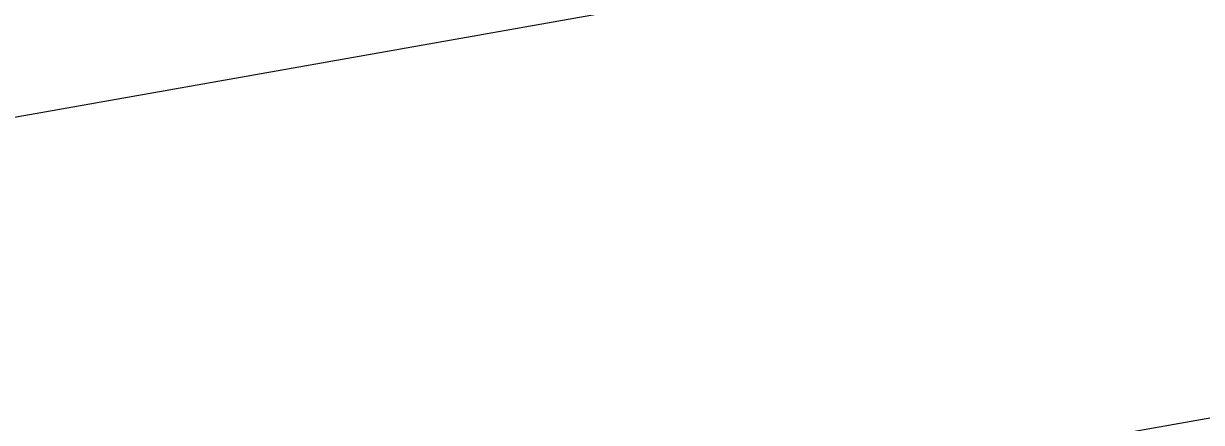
# Model space of a CAD drawing. Header units: millimetres. Extents: x -8428662 to 9409114, y 0 to 249028.
# Drawn here: x -194434.533 to -194430.952, y 106324.142 to 106325.355 of the extents above; entities that cross this region are included whole.
import ezdxf
from ezdxf import colors
from ezdxf.entities.mleader import LeaderData, LeaderLine
from ezdxf.math import Vec2, Vec3

# ---------------------------------------------------------------- set-up
doc = ezdxf.new("R2010")
doc.units = ezdxf.units.MM
doc.header["$MEASUREMENT"] = 0
doc.layers.get('0').update_dxf_attribs({"color": 250, "lineweight": 9})
for name, color, linetype, lineweight in [('_АР ТЕКСТ', 250, 'Continuous', 25), ('АР_Отметки', 250, 'Continuous', 15), ('АР_Размеры', 175, 'Continuous', 9), ('АР_Сущ Несущая стена', 216, 'Continuous', 30)]:
    doc.layers.add(name, color=color, linetype=linetype, lineweight=lineweight)
doc.styles.add('ISOCPEUR', font='isocpeur.ttf', dxfattribs={"width": 0.7})

# ---------------------------------------------------------------- blocks, each defined once
blk = doc.blocks.new('_DotSmall')
at = {"color": 0, "linetype": 'ByBlock', "const_width": 0.5}
blk.add_lwpolyline([(-0.0625, 0, 1), (0.0625, 0, 1)], format="xyb", close=True, dxfattribs=at)

msp = doc.modelspace()

# ---------------------------------------------------------------- linework, layer by layer
at = {"layer": 'АР_Размеры', "color": 5, "lineweight": 0, "ltscale": 100, "transparency": 33554687}
for points in [[(-194429.8038, 106325.9124), (-194436.4066, 106324.7421, -0.414362), (-194436.7599, 106324.9891), (-194437.1642, 106327.2701), (-194436.2037, 106327.4403), (-194436.3101, 106328.0405), (-194436.8754, 106328.4356), (-194476.4976, 106321.4131)], [(-194429.8038, 106325.9124), (-194436.4066, 106324.7421, -0.414362), (-194436.7599, 106324.9891), (-194437.1642, 106327.2701), (-194436.2037, 106327.4403), (-194436.3101, 106328.0405), (-194436.8754, 106328.4356), (-194476.4976, 106321.4131)], [(-194429.8038, 106325.9124), (-194436.4066, 106324.7421, -0.414362), (-194436.7599, 106324.9891), (-194437.1642, 106327.2701), (-194436.2037, 106327.4403), (-194436.3101, 106328.0405), (-194436.8754, 106328.4356), (-194476.4976, 106321.4131)], [(-194429.8038, 106325.9124), (-194436.4066, 106324.7421, -0.414362), (-194436.7599, 106324.9891), (-194437.1642, 106327.2701), (-194436.2037, 106327.4403), (-194436.3101, 106328.0405), (-194436.8754, 106328.4356), (-194476.4976, 106321.4131)], [(-194429.8038, 106325.9124), (-194436.4066, 106324.7421, -0.414362), (-194436.7599, 106324.9891), (-194437.1642, 106327.2701), (-194436.2037, 106327.4403), (-194436.3101, 106328.0405), (-194436.8754, 106328.4356), (-194476.4976, 106321.4131)], [(-194429.8038, 106325.9124), (-194436.4066, 106324.7421, -0.414362), (-194436.7599, 106324.9891), (-194437.1642, 106327.2701), (-194436.2037, 106327.4403), (-194436.3101, 106328.0405), (-194436.8754, 106328.4356), (-194476.4976, 106321.4131)], [(-194429.8038, 106325.9124), (-194436.4066, 106324.7421, -0.414362), (-194436.7599, 106324.9891), (-194437.1642, 106327.2701), (-194436.2037, 106327.4403), (-194436.3101, 106328.0405), (-194436.8754, 106328.4356), (-194476.4976, 106321.4131)], [(-194429.8038, 106325.9124), (-194436.4066, 106324.7421, -0.414362), (-194436.7599, 106324.9891), (-194437.1642, 106327.2701), (-194436.2037, 106327.4403), (-194436.3101, 106328.0405), (-194436.8754, 106328.4356), (-194476.4976, 106321.4131)], [(-194429.8038, 106325.9124), (-194436.4066, 106324.7421, -0.414362), (-194436.7599, 106324.9891), (-194437.1642, 106327.2701), (-194436.2037, 106327.4403), (-194436.3101, 106328.0405), (-194436.8754, 106328.4356), (-194476.4976, 106321.4131)], [(-194429.8038, 106325.9124), (-194436.4066, 106324.7421, -0.414362), (-194436.7599, 106324.9891), (-194437.1642, 106327.2701), (-194436.2037, 106327.4403), (-194436.3101, 106328.0405), (-194436.8754, 106328.4356), (-194476.4976, 106321.4131)], [(-194429.8038, 106325.9124), (-194436.4066, 106324.7421, -0.414362), (-194436.7599, 106324.9891), (-194437.1642, 106327.2701), (-194436.2037, 106327.4403), (-194436.3101, 106328.0405), (-194436.8754, 106328.4356), (-194476.4976, 106321.4131)], [(-194429.8038, 106325.9124), (-194436.4066, 106324.7421, -0.414362), (-194436.7599, 106324.9891), (-194437.1642, 106327.2701), (-194436.2037, 106327.4403), (-194436.3101, 106328.0405), (-194436.8754, 106328.4356), (-194476.4976, 106321.4131)], [(-194429.8038, 106325.9124), (-194436.4066, 106324.7421, -0.414362), (-194436.7599, 106324.9891), (-194437.1642, 106327.2701), (-194436.2037, 106327.4403), (-194436.3101, 106328.0405), (-194436.8754, 106328.4356), (-194476.4976, 106321.4131)], [(-194429.8038, 106325.9124), (-194436.4066, 106324.7421, -0.414362), (-194436.7599, 106324.9891), (-194437.1642, 106327.2701), (-194436.2037, 106327.4403), (-194436.3101, 106328.0405), (-194436.8754, 106328.4356), (-194476.4976, 106321.4131)], [(-194429.8038, 106325.9124), (-194436.4066, 106324.7421, -0.414362), (-194436.7599, 106324.9891), (-194437.1642, 106327.2701), (-194436.2037, 106327.4403), (-194436.3101, 106328.0405), (-194436.8754, 106328.4356), (-194476.4976, 106321.4131)], [(-194429.8038, 106325.9124), (-194436.4066, 106324.7421, -0.414362), (-194436.7599, 106324.9891), (-194437.1642, 106327.2701), (-194436.2037, 106327.4403), (-194436.3101, 106328.0405), (-194436.8754, 106328.4356), (-194476.4976, 106321.4131)], [(-194429.8038, 106325.9124), (-194436.4066, 106324.7421, -0.414362), (-194436.7599, 106324.9891), (-194437.1642, 106327.2701), (-194436.2037, 106327.4403), (-194436.3101, 106328.0405), (-194436.8754, 106328.4356), (-194476.4976, 106321.4131)], [(-194429.8038, 106325.9124), (-194436.4066, 106324.7421, -0.414362), (-194436.7599, 106324.9891), (-194437.1642, 106327.2701), (-194436.2037, 106327.4403), (-194436.3101, 106328.0405), (-194436.8754, 106328.4356), (-194476.4976, 106321.4131)], [(-194429.8038, 106325.9124), (-194436.4066, 106324.7421, -0.414362), (-194436.7599, 106324.9891), (-194437.1642, 106327.2701), (-194436.2037, 106327.4403), (-194436.3101, 106328.0405), (-194436.8754, 106328.4356), (-194476.4976, 106321.4131)], [(-194429.8038, 106325.9124), (-194436.4066, 106324.7421, -0.414362), (-194436.7599, 106324.9891), (-194437.1642, 106327.2701), (-194436.2037, 106327.4403), (-194436.3101, 106328.0405), (-194436.8754, 106328.4356), (-194476.4976, 106321.4131)], [(-194429.8038, 106325.9124), (-194436.4066, 106324.7421, -0.414362), (-194436.7599, 106324.9891), (-194437.1642, 106327.2701), (-194436.2037, 106327.4403), (-194436.3101, 106328.0405), (-194436.8754, 106328.4356), (-194476.4976, 106321.4131)], [(-194429.8038, 106325.9124), (-194436.4066, 106324.7421, -0.414362), (-194436.7599, 106324.9891), (-194437.1642, 106327.2701), (-194436.2037, 106327.4403), (-194436.3101, 106328.0405), (-194436.8754, 106328.4356), (-194476.4976, 106321.4131)], [(-194429.8038, 106325.9124), (-194436.4066, 106324.7421, -0.414362), (-194436.7599, 106324.9891), (-194437.1642, 106327.2701), (-194436.2037, 106327.4403), (-194436.3101, 106328.0405), (-194436.8754, 106328.4356), (-194476.4976, 106321.4131)], [(-194429.8038, 106325.9124), (-194436.4066, 106324.7421, -0.414362), (-194436.7599, 106324.9891), (-194437.1642, 106327.2701), (-194436.2037, 106327.4403), (-194436.3101, 106328.0405), (-194436.8754, 106328.4356), (-194476.4976, 106321.4131)], [(-194429.8038, 106325.9124), (-194436.4066, 106324.7421, -0.414362), (-194436.7599, 106324.9891), (-194437.1642, 106327.2701), (-194436.2037, 106327.4403), (-194436.3101, 106328.0405), (-194436.8754, 106328.4356), (-194476.4976, 106321.4131)], [(-194429.8038, 106325.9124), (-194436.4066, 106324.7421, -0.414362), (-194436.7599, 106324.9891), (-194437.1642, 106327.2701), (-194436.2037, 106327.4403), (-194436.3101, 106328.0405), (-194436.8754, 106328.4356), (-194476.4976, 106321.4131)], [(-194429.8038, 106325.9124), (-194436.4066, 106324.7421, -0.414362), (-194436.7599, 106324.9891), (-194437.1642, 106327.2701), (-194436.2037, 106327.4403), (-194436.3101, 106328.0405), (-194436.8754, 106328.4356), (-194476.4976, 106321.4131)], [(-194429.8038, 106325.9124), (-194436.4066, 106324.7421, -0.414362), (-194436.7599, 106324.9891), (-194437.1642, 106327.2701), (-194436.2037, 106327.4403), (-194436.3101, 106328.0405), (-194436.8754, 106328.4356), (-194476.4976, 106321.4131)], [(-194429.8038, 106325.9124), (-194436.4066, 106324.7421, -0.414362), (-194436.7599, 106324.9891), (-194437.1642, 106327.2701), (-194436.2037, 106327.4403), (-194436.3101, 106328.0405), (-194436.8754, 106328.4356), (-194476.4976, 106321.4131)], [(-194429.8038, 106325.9124), (-194436.4066, 106324.7421, -0.414362), (-194436.7599, 106324.9891), (-194437.1642, 106327.2701), (-194436.2037, 106327.4403), (-194436.3101, 106328.0405), (-194436.8754, 106328.4356), (-194476.4976, 106321.4131)], [(-194429.8038, 106325.9124), (-194436.4066, 106324.7421, -0.414362), (-194436.7599, 106324.9891), (-194437.1642, 106327.2701), (-194436.2037, 106327.4403), (-194436.3101, 106328.0405), (-194436.8754, 106328.4356), (-194476.4976, 106321.4131)], [(-194429.8038, 106325.9124), (-194436.4066, 106324.7421, -0.414362), (-194436.7599, 106324.9891), (-194437.1642, 106327.2701), (-194436.2037, 106327.4403), (-194436.3101, 106328.0405), (-194436.8754, 106328.4356), (-194476.4976, 106321.4131)], [(-194429.8038, 106325.9124), (-194436.4066, 106324.7421, -0.414362), (-194436.7599, 106324.9891), (-194437.1642, 106327.2701), (-194436.2037, 106327.4403), (-194436.3101, 106328.0405), (-194436.8754, 106328.4356), (-194476.4976, 106321.4131)], [(-194429.8038, 106325.9124), (-194436.4066, 106324.7421, -0.414362), (-194436.7599, 106324.9891), (-194437.1642, 106327.2701), (-194436.2037, 106327.4403), (-194436.3101, 106328.0405), (-194436.8754, 106328.4356), (-194476.4976, 106321.4131)], [(-194429.8038, 106325.9124), (-194436.4066, 106324.7421, -0.414362), (-194436.7599, 106324.9891), (-194437.1642, 106327.2701), (-194436.2037, 106327.4403), (-194436.3101, 106328.0405), (-194436.8754, 106328.4356), (-194476.4976, 106321.4131)], [(-194429.8038, 106325.9124), (-194436.4066, 106324.7421, -0.414362), (-194436.7599, 106324.9891), (-194437.1642, 106327.2701), (-194436.2037, 106327.4403), (-194436.3101, 106328.0405), (-194436.8754, 106328.4356), (-194476.4976, 106321.4131)], [(-194429.8038, 106325.9124), (-194436.4066, 106324.7421, -0.414362), (-194436.7599, 106324.9891), (-194437.1642, 106327.2701), (-194436.2037, 106327.4403), (-194436.3101, 106328.0405), (-194436.8754, 106328.4356), (-194476.4976, 106321.4131)], [(-194429.8038, 106325.9124), (-194436.4066, 106324.7421, -0.414362), (-194436.7599, 106324.9891), (-194437.1642, 106327.2701), (-194436.2037, 106327.4403), (-194436.3101, 106328.0405), (-194436.8754, 106328.4356), (-194476.4976, 106321.4131)], [(-194429.8038, 106325.9124), (-194436.4066, 106324.7421, -0.414362), (-194436.7599, 106324.9891), (-194437.1642, 106327.2701), (-194436.2037, 106327.4403), (-194436.3101, 106328.0405), (-194436.8754, 106328.4356), (-194476.4976, 106321.4131)], [(-194429.8038, 106325.9124), (-194436.4066, 106324.7421, -0.414362), (-194436.7599, 106324.9891), (-194437.1642, 106327.2701), (-194436.2037, 106327.4403), (-194436.3101, 106328.0405), (-194436.8754, 106328.4356), (-194476.4976, 106321.4131)], [(-194429.8038, 106325.9124), (-194436.4066, 106324.7421, -0.414362), (-194436.7599, 106324.9891), (-194437.1642, 106327.2701), (-194436.2037, 106327.4403), (-194436.3101, 106328.0405), (-194436.8754, 106328.4356), (-194476.4976, 106321.4131)], [(-194429.8038, 106325.9124), (-194436.4066, 106324.7421, -0.414362), (-194436.7599, 106324.9891), (-194437.1642, 106327.2701), (-194436.2037, 106327.4403), (-194436.3101, 106328.0405), (-194436.8754, 106328.4356), (-194476.4976, 106321.4131)], [(-194429.8038, 106325.9124), (-194436.4066, 106324.7421, -0.414362), (-194436.7599, 106324.9891), (-194437.1642, 106327.2701), (-194436.2037, 106327.4403), (-194436.3101, 106328.0405), (-194436.8754, 106328.4356), (-194476.4976, 106321.4131)], [(-194429.8038, 106325.9124), (-194436.4066, 106324.7421, -0.414362), (-194436.7599, 106324.9891), (-194437.1642, 106327.2701), (-194436.2037, 106327.4403), (-194436.3101, 106328.0405), (-194436.8754, 106328.4356), (-194476.4976, 106321.4131)], [(-194429.8038, 106325.9124), (-194436.4066, 106324.7421, -0.414362), (-194436.7599, 106324.9891), (-194437.1642, 106327.2701), (-194436.2037, 106327.4403), (-194436.3101, 106328.0405), (-194436.8754, 106328.4356), (-194476.4976, 106321.4131)], [(-194429.8038, 106325.9124), (-194436.4066, 106324.7421, -0.414362), (-194436.7599, 106324.9891), (-194437.1642, 106327.2701), (-194436.2037, 106327.4403), (-194436.3101, 106328.0405), (-194436.8754, 106328.4356), (-194476.4976, 106321.4131)], [(-194429.8038, 106325.9124), (-194436.4066, 106324.7421, -0.414362), (-194436.7599, 106324.9891), (-194437.1642, 106327.2701), (-194436.2037, 106327.4403), (-194436.3101, 106328.0405), (-194436.8754, 106328.4356), (-194476.4976, 106321.4131)], [(-194429.8038, 106325.9124), (-194436.4066, 106324.7421, -0.414362), (-194436.7599, 106324.9891), (-194437.1642, 106327.2701), (-194436.2037, 106327.4403), (-194436.3101, 106328.0405), (-194436.8754, 106328.4356), (-194476.4976, 106321.4131)], [(-194429.8038, 106325.9124), (-194436.4066, 106324.7421, -0.414362), (-194436.7599, 106324.9891), (-194437.1642, 106327.2701), (-194436.2037, 106327.4403), (-194436.3101, 106328.0405), (-194436.8754, 106328.4356), (-194476.4976, 106321.4131)], [(-194429.8038, 106325.9124), (-194436.4066, 106324.7421, -0.414362), (-194436.7599, 106324.9891), (-194437.1642, 106327.2701), (-194436.2037, 106327.4403), (-194436.3101, 106328.0405), (-194436.8754, 106328.4356), (-194476.4976, 106321.4131)], [(-194429.8038, 106325.9124), (-194436.4066, 106324.7421, -0.414362), (-194436.7599, 106324.9891), (-194437.1642, 106327.2701), (-194436.2037, 106327.4403), (-194436.3101, 106328.0405), (-194436.8754, 106328.4356), (-194476.4976, 106321.4131)], [(-194429.8038, 106325.9124), (-194436.4066, 106324.7421, -0.414362), (-194436.7599, 106324.9891), (-194437.1642, 106327.2701), (-194436.2037, 106327.4403), (-194436.3101, 106328.0405), (-194436.8754, 106328.4356), (-194476.4976, 106321.4131)], [(-194429.8038, 106325.9124), (-194436.4066, 106324.7421, -0.414362), (-194436.7599, 106324.9891), (-194437.1642, 106327.2701), (-194436.2037, 106327.4403), (-194436.3101, 106328.0405), (-194436.8754, 106328.4356), (-194476.4976, 106321.4131)], [(-194429.8038, 106325.9124), (-194436.4066, 106324.7421, -0.414362), (-194436.7599, 106324.9891), (-194437.1642, 106327.2701), (-194436.2037, 106327.4403), (-194436.3101, 106328.0405), (-194436.8754, 106328.4356), (-194476.4976, 106321.4131)], [(-194429.8038, 106325.9124), (-194436.4066, 106324.7421, -0.414362), (-194436.7599, 106324.9891), (-194437.1642, 106327.2701), (-194436.2037, 106327.4403), (-194436.3101, 106328.0405), (-194436.8754, 106328.4356), (-194476.4976, 106321.4131)], [(-194429.8038, 106325.9124), (-194436.4066, 106324.7421, -0.414362), (-194436.7599, 106324.9891), (-194437.1642, 106327.2701), (-194436.2037, 106327.4403), (-194436.3101, 106328.0405), (-194436.8754, 106328.4356), (-194476.4976, 106321.4131)], [(-194429.8038, 106325.9124), (-194436.4066, 106324.7421, -0.414362), (-194436.7599, 106324.9891), (-194437.1642, 106327.2701), (-194436.2037, 106327.4403), (-194436.3101, 106328.0405), (-194436.8754, 106328.4356), (-194476.4976, 106321.4131)], [(-194429.8038, 106325.9124), (-194436.4066, 106324.7421, -0.414362), (-194436.7599, 106324.9891), (-194437.1642, 106327.2701), (-194436.2037, 106327.4403), (-194436.3101, 106328.0405), (-194436.8754, 106328.4356), (-194476.4976, 106321.4131)], [(-194429.8038, 106325.9124), (-194436.4066, 106324.7421, -0.414362), (-194436.7599, 106324.9891), (-194437.1642, 106327.2701), (-194436.2037, 106327.4403), (-194436.3101, 106328.0405), (-194436.8754, 106328.4356), (-194476.4976, 106321.4131)], [(-194429.8038, 106325.9124), (-194436.4066, 106324.7421, -0.414362), (-194436.7599, 106324.9891), (-194437.1642, 106327.2701), (-194436.2037, 106327.4403), (-194436.3101, 106328.0405), (-194436.8754, 106328.4356), (-194476.4976, 106321.4131)], [(-194429.8038, 106325.9124), (-194436.4066, 106324.7421, -0.414362), (-194436.7599, 106324.9891), (-194437.1642, 106327.2701), (-194436.2037, 106327.4403), (-194436.3101, 106328.0405), (-194436.8754, 106328.4356), (-194476.4976, 106321.4131)], [(-194429.8038, 106325.9124), (-194436.4066, 106324.7421, -0.414362), (-194436.7599, 106324.9891), (-194437.1642, 106327.2701), (-194436.2037, 106327.4403), (-194436.3101, 106328.0405), (-194436.8754, 106328.4356), (-194476.4976, 106321.4131)], [(-194429.8038, 106325.9124), (-194436.4066, 106324.7421, -0.414362), (-194436.7599, 106324.9891), (-194437.1642, 106327.2701), (-194436.2037, 106327.4403), (-194436.3101, 106328.0405), (-194436.8754, 106328.4356), (-194476.4976, 106321.4131)], [(-194429.8038, 106325.9124), (-194436.4066, 106324.7421, -0.414362), (-194436.7599, 106324.9891), (-194437.1642, 106327.2701), (-194436.2037, 106327.4403), (-194436.3101, 106328.0405), (-194436.8754, 106328.4356), (-194476.4976, 106321.4131)], [(-194429.8038, 106325.9124), (-194436.4066, 106324.7421, -0.414362), (-194436.7599, 106324.9891), (-194437.1642, 106327.2701), (-194436.2037, 106327.4403), (-194436.3101, 106328.0405), (-194436.8754, 106328.4356), (-194476.4976, 106321.4131)], [(-194429.8038, 106325.9124), (-194436.4066, 106324.7421, -0.414362), (-194436.7599, 106324.9891), (-194437.1642, 106327.2701), (-194436.2037, 106327.4403), (-194436.3101, 106328.0405), (-194436.8754, 106328.4356), (-194476.4976, 106321.4131)], [(-194429.8038, 106325.9124), (-194436.4066, 106324.7421, -0.414362), (-194436.7599, 106324.9891), (-194437.1642, 106327.2701), (-194436.2037, 106327.4403), (-194436.3101, 106328.0405), (-194436.8754, 106328.4356), (-194476.4976, 106321.4131)], [(-194429.8038, 106325.9124), (-194436.4066, 106324.7421, -0.414362), (-194436.7599, 106324.9891), (-194437.1642, 106327.2701), (-194436.2037, 106327.4403), (-194436.3101, 106328.0405), (-194436.8754, 106328.4356), (-194476.4976, 106321.4131)], [(-194429.8038, 106325.9124), (-194436.4066, 106324.7421, -0.414362), (-194436.7599, 106324.9891), (-194437.1642, 106327.2701), (-194436.2037, 106327.4403), (-194436.3101, 106328.0405), (-194436.8754, 106328.4356), (-194476.4976, 106321.4131)], [(-194429.8038, 106325.9124), (-194436.4066, 106324.7421, -0.414362), (-194436.7599, 106324.9891), (-194437.1642, 106327.2701), (-194436.2037, 106327.4403), (-194436.3101, 106328.0405), (-194436.8754, 106328.4356), (-194476.4976, 106321.4131)], [(-194429.8038, 106325.9124), (-194436.4066, 106324.7421, -0.414362), (-194436.7599, 106324.9891), (-194437.1642, 106327.2701), (-194436.2037, 106327.4403), (-194436.3101, 106328.0405), (-194436.8754, 106328.4356), (-194476.4976, 106321.4131)], [(-194429.8038, 106325.9124), (-194436.4066, 106324.7421, -0.414362), (-194436.7599, 106324.9891), (-194437.1642, 106327.2701), (-194436.2037, 106327.4403), (-194436.3101, 106328.0405), (-194436.8754, 106328.4356), (-194476.4976, 106321.4131)], [(-194429.8038, 106325.9124), (-194436.4066, 106324.7421, -0.414362), (-194436.7599, 106324.9891), (-194437.1642, 106327.2701), (-194436.2037, 106327.4403), (-194436.3101, 106328.0405), (-194436.8754, 106328.4356), (-194476.4976, 106321.4131)], [(-194429.8038, 106325.9124), (-194436.4066, 106324.7421, -0.414362), (-194436.7599, 106324.9891), (-194437.1642, 106327.2701), (-194436.2037, 106327.4403), (-194436.3101, 106328.0405), (-194436.8754, 106328.4356), (-194476.4976, 106321.4131)], [(-194429.8038, 106325.9124), (-194436.4066, 106324.7421, -0.414362), (-194436.7599, 106324.9891), (-194437.1642, 106327.2701), (-194436.2037, 106327.4403), (-194436.3101, 106328.0405), (-194436.8754, 106328.4356), (-194476.4976, 106321.4131)], [(-194429.8038, 106325.9124), (-194436.4066, 106324.7421, -0.414362), (-194436.7599, 106324.9891), (-194437.1642, 106327.2701), (-194436.2037, 106327.4403), (-194436.3101, 106328.0405), (-194436.8754, 106328.4356), (-194476.4976, 106321.4131)], [(-194429.8038, 106325.9124), (-194436.4066, 106324.7421, -0.414362), (-194436.7599, 106324.9891), (-194437.1642, 106327.2701), (-194436.2037, 106327.4403), (-194436.3101, 106328.0405), (-194436.8754, 106328.4356), (-194476.4976, 106321.4131)], [(-194429.8038, 106325.9124), (-194436.4066, 106324.7421, -0.414362), (-194436.7599, 106324.9891), (-194437.1642, 106327.2701), (-194436.2037, 106327.4403), (-194436.3101, 106328.0405), (-194436.8754, 106328.4356), (-194476.4976, 106321.4131)], [(-194429.8038, 106325.9124), (-194436.4066, 106324.7421, -0.414362), (-194436.7599, 106324.9891), (-194437.1642, 106327.2701), (-194436.2037, 106327.4403), (-194436.3101, 106328.0405), (-194436.8754, 106328.4356), (-194476.4976, 106321.4131)], [(-194429.8038, 106325.9124), (-194436.4066, 106324.7421, -0.414362), (-194436.7599, 106324.9891), (-194437.1642, 106327.2701), (-194436.2037, 106327.4403), (-194436.3101, 106328.0405), (-194436.8754, 106328.4356), (-194476.4976, 106321.4131)], [(-194429.8038, 106325.9124), (-194436.4066, 106324.7421, -0.414362), (-194436.7599, 106324.9891), (-194437.1642, 106327.2701), (-194436.2037, 106327.4403), (-194436.3101, 106328.0405), (-194436.8754, 106328.4356), (-194476.4976, 106321.4131)], [(-194429.8038, 106325.9124), (-194436.4066, 106324.7421, -0.414362), (-194436.7599, 106324.9891), (-194437.1642, 106327.2701), (-194436.2037, 106327.4403), (-194436.3101, 106328.0405), (-194436.8754, 106328.4356), (-194476.4976, 106321.4131)], [(-194429.8038, 106325.9124), (-194436.4066, 106324.7421, -0.414362), (-194436.7599, 106324.9891), (-194437.1642, 106327.2701), (-194436.2037, 106327.4403), (-194436.3101, 106328.0405), (-194436.8754, 106328.4356), (-194476.4976, 106321.4131)], [(-194429.8038, 106325.9124), (-194436.4066, 106324.7421, -0.414362), (-194436.7599, 106324.9891), (-194437.1642, 106327.2701), (-194436.2037, 106327.4403), (-194436.3101, 106328.0405), (-194436.8754, 106328.4356), (-194476.4976, 106321.4131)], [(-194429.8038, 106325.9124), (-194436.4066, 106324.7421, -0.414362), (-194436.7599, 106324.9891), (-194437.1642, 106327.2701), (-194436.2037, 106327.4403), (-194436.3101, 106328.0405), (-194436.8754, 106328.4356), (-194476.4976, 106321.4131)], [(-194429.8038, 106325.9124), (-194436.4066, 106324.7421, -0.414362), (-194436.7599, 106324.9891), (-194437.1642, 106327.2701), (-194436.2037, 106327.4403), (-194436.3101, 106328.0405), (-194436.8754, 106328.4356), (-194476.4976, 106321.4131)], [(-194429.8038, 106325.9124), (-194436.4066, 106324.7421, -0.414362), (-194436.7599, 106324.9891), (-194437.1642, 106327.2701), (-194436.2037, 106327.4403), (-194436.3101, 106328.0405), (-194436.8754, 106328.4356), (-194476.4976, 106321.4131)], [(-194429.8038, 106325.9124), (-194436.4066, 106324.7421, -0.414362), (-194436.7599, 106324.9891), (-194437.1642, 106327.2701), (-194436.2037, 106327.4403), (-194436.3101, 106328.0405), (-194436.8754, 106328.4356), (-194476.4976, 106321.4131)], [(-194429.8038, 106325.9124), (-194436.4066, 106324.7421, -0.414362), (-194436.7599, 106324.9891), (-194437.1642, 106327.2701), (-194436.2037, 106327.4403), (-194436.3101, 106328.0405), (-194436.8754, 106328.4356), (-194476.4976, 106321.4131)], [(-194429.8038, 106325.9124), (-194436.4066, 106324.7421, -0.414362), (-194436.7599, 106324.9891), (-194437.1642, 106327.2701), (-194436.2037, 106327.4403), (-194436.3101, 106328.0405), (-194436.8754, 106328.4356), (-194476.4976, 106321.4131)], [(-194429.8038, 106325.9124), (-194436.4066, 106324.7421, -0.414362), (-194436.7599, 106324.9891), (-194437.1642, 106327.2701), (-194436.2037, 106327.4403), (-194436.3101, 106328.0405), (-194436.8754, 106328.4356), (-194476.4976, 106321.4131)], [(-194429.8038, 106325.9124), (-194436.4066, 106324.7421, -0.414362), (-194436.7599, 106324.9891), (-194437.1642, 106327.2701), (-194436.2037, 106327.4403), (-194436.3101, 106328.0405), (-194436.8754, 106328.4356), (-194476.4976, 106321.4131)], [(-194429.8038, 106325.9124), (-194436.4066, 106324.7421, -0.414362), (-194436.7599, 106324.9891), (-194437.1642, 106327.2701), (-194436.2037, 106327.4403), (-194436.3101, 106328.0405), (-194436.8754, 106328.4356), (-194476.4976, 106321.4131)], [(-194429.8038, 106325.9124), (-194436.4066, 106324.7421, -0.414362), (-194436.7599, 106324.9891), (-194437.1642, 106327.2701), (-194436.2037, 106327.4403), (-194436.3101, 106328.0405), (-194436.8754, 106328.4356), (-194476.4976, 106321.4131)], [(-194429.8038, 106325.9124), (-194436.4066, 106324.7421, -0.414362), (-194436.7599, 106324.9891), (-194437.1642, 106327.2701), (-194436.2037, 106327.4403), (-194436.3101, 106328.0405), (-194436.8754, 106328.4356), (-194476.4976, 106321.4131)], [(-194429.8038, 106325.9124), (-194436.4066, 106324.7421, -0.414362), (-194436.7599, 106324.9891), (-194437.1642, 106327.2701), (-194436.2037, 106327.4403), (-194436.3101, 106328.0405), (-194436.8754, 106328.4356), (-194476.4976, 106321.4131)], [(-194429.8038, 106325.9124), (-194436.4066, 106324.7421, -0.414362), (-194436.7599, 106324.9891), (-194437.1642, 106327.2701), (-194436.2037, 106327.4403), (-194436.3101, 106328.0405), (-194436.8754, 106328.4356), (-194476.4976, 106321.4131)], [(-194429.8038, 106325.9124), (-194436.4066, 106324.7421, -0.414362), (-194436.7599, 106324.9891), (-194437.1642, 106327.2701), (-194436.2037, 106327.4403), (-194436.3101, 106328.0405), (-194436.8754, 106328.4356), (-194476.4976, 106321.4131)], [(-194429.8038, 106325.9124), (-194436.4066, 106324.7421, -0.414362), (-194436.7599, 106324.9891), (-194437.1642, 106327.2701), (-194436.2037, 106327.4403), (-194436.3101, 106328.0405), (-194436.8754, 106328.4356), (-194476.4976, 106321.4131)], [(-194429.8038, 106325.9124), (-194436.4066, 106324.7421, -0.414362), (-194436.7599, 106324.9891), (-194437.1642, 106327.2701), (-194436.2037, 106327.4403), (-194436.3101, 106328.0405), (-194436.8754, 106328.4356), (-194476.4976, 106321.4131)], [(-194429.8038, 106325.9124), (-194436.4066, 106324.7421, -0.414362), (-194436.7599, 106324.9891), (-194437.1642, 106327.2701), (-194436.2037, 106327.4403), (-194436.3101, 106328.0405), (-194436.8754, 106328.4356), (-194476.4976, 106321.4131)], [(-194429.8038, 106325.9124), (-194436.4066, 106324.7421, -0.414362), (-194436.7599, 106324.9891), (-194437.1642, 106327.2701), (-194436.2037, 106327.4403), (-194436.3101, 106328.0405), (-194436.8754, 106328.4356), (-194476.4976, 106321.4131)], [(-194429.8038, 106325.9124), (-194436.4066, 106324.7421, -0.414362), (-194436.7599, 106324.9891), (-194437.1642, 106327.2701), (-194436.2037, 106327.4403), (-194436.3101, 106328.0405), (-194436.8754, 106328.4356), (-194476.4976, 106321.4131)], [(-194429.8038, 106325.9124), (-194436.4066, 106324.7421, -0.414362), (-194436.7599, 106324.9891), (-194437.1642, 106327.2701), (-194436.2037, 106327.4403), (-194436.3101, 106328.0405), (-194436.8754, 106328.4356), (-194476.4976, 106321.4131)], [(-194429.8038, 106325.9124), (-194436.4066, 106324.7421, -0.414362), (-194436.7599, 106324.9891), (-194437.1642, 106327.2701), (-194436.2037, 106327.4403), (-194436.3101, 106328.0405), (-194436.8754, 106328.4356), (-194476.4976, 106321.4131)], [(-194429.8038, 106325.9124), (-194436.4066, 106324.7421, -0.414362), (-194436.7599, 106324.9891), (-194437.1642, 106327.2701), (-194436.2037, 106327.4403), (-194436.3101, 106328.0405), (-194436.8754, 106328.4356), (-194476.4976, 106321.4131)], [(-194429.8038, 106325.9124), (-194436.4066, 106324.7421, -0.414362), (-194436.7599, 106324.9891), (-194437.1642, 106327.2701), (-194436.2037, 106327.4403), (-194436.3101, 106328.0405), (-194436.8754, 106328.4356), (-194476.4976, 106321.4131)], [(-194429.8038, 106325.9124), (-194436.4066, 106324.7421, -0.414362), (-194436.7599, 106324.9891), (-194437.1642, 106327.2701), (-194436.2037, 106327.4403), (-194436.3101, 106328.0405), (-194436.8754, 106328.4356), (-194476.4976, 106321.4131)], [(-194429.8038, 106325.9124), (-194436.4066, 106324.7421, -0.414362), (-194436.7599, 106324.9891), (-194437.1642, 106327.2701), (-194436.2037, 106327.4403), (-194436.3101, 106328.0405), (-194436.8754, 106328.4356), (-194476.4976, 106321.4131)], [(-194429.8038, 106325.9124), (-194436.4066, 106324.7421, -0.414362), (-194436.7599, 106324.9891), (-194437.1642, 106327.2701), (-194436.2037, 106327.4403), (-194436.3101, 106328.0405), (-194436.8754, 106328.4356), (-194476.4976, 106321.4131)], [(-194429.8038, 106325.9124), (-194436.4066, 106324.7421, -0.414362), (-194436.7599, 106324.9891), (-194437.1642, 106327.2701), (-194436.2037, 106327.4403), (-194436.3101, 106328.0405), (-194436.8754, 106328.4356), (-194476.4976, 106321.4131)], [(-194429.8038, 106325.9124), (-194436.4066, 106324.7421, -0.414362), (-194436.7599, 106324.9891), (-194437.1642, 106327.2701), (-194436.2037, 106327.4403), (-194436.3101, 106328.0405), (-194436.8754, 106328.4356), (-194476.4976, 106321.4131)], [(-194429.8038, 106325.9124), (-194436.4066, 106324.7421, -0.414362), (-194436.7599, 106324.9891), (-194437.1642, 106327.2701), (-194436.2037, 106327.4403), (-194436.3101, 106328.0405), (-194436.8754, 106328.4356), (-194476.4976, 106321.4131)], [(-194455.9948, 106323.1177), (-194446.3907, 106324.8199, -0.082799), (-194438.3086, 106325.139), (-194438.0958, 106323.9384, 0.414326), (-194436.8944, 106323.0988), (-194429.5712, 106324.3967, -0.414326)], [(-194455.9948, 106323.1177), (-194446.3907, 106324.8199, -0.082799), (-194438.3086, 106325.139), (-194438.0958, 106323.9384, 0.414326), (-194436.8944, 106323.0988), (-194429.5712, 106324.3967, -0.414326)], [(-194455.9948, 106323.1177), (-194446.3907, 106324.8199, -0.082799), (-194438.3086, 106325.139), (-194438.0958, 106323.9384, 0.414326), (-194436.8944, 106323.0988), (-194429.5712, 106324.3967, -0.414326)], [(-194455.9948, 106323.1177), (-194446.3907, 106324.8199, -0.082799), (-194438.3086, 106325.139), (-194438.0958, 106323.9384, 0.414326), (-194436.8944, 106323.0988), (-194429.5712, 106324.3967, -0.414326)], [(-194455.9948, 106323.1177), (-194446.3907, 106324.8199, -0.082799), (-194438.3086, 106325.139), (-194438.0958, 106323.9384, 0.414326), (-194436.8944, 106323.0988), (-194429.5712, 106324.3967, -0.414326)], [(-194455.9948, 106323.1177), (-194446.3907, 106324.8199, -0.082799), (-194438.3086, 106325.139), (-194438.0958, 106323.9384, 0.414326), (-194436.8944, 106323.0988), (-194429.5712, 106324.3967, -0.414326)], [(-194455.9948, 106323.1177), (-194446.3907, 106324.8199, -0.082799), (-194438.3086, 106325.139), (-194438.0958, 106323.9384, 0.414326), (-194436.8944, 106323.0988), (-194429.5712, 106324.3967, -0.414326)], [(-194455.9948, 106323.1177), (-194446.3907, 106324.8199, -0.082799), (-194438.3086, 106325.139), (-194438.0958, 106323.9384, 0.414326), (-194436.8944, 106323.0988), (-194429.5712, 106324.3967, -0.414326)], [(-194455.9948, 106323.1177), (-194446.3907, 106324.8199, -0.082799), (-194438.3086, 106325.139), (-194438.0958, 106323.9384, 0.414326), (-194436.8944, 106323.0988), (-194429.5712, 106324.3967, -0.414326)], [(-194455.9948, 106323.1177), (-194446.3907, 106324.8199, -0.082799), (-194438.3086, 106325.139), (-194438.0958, 106323.9384, 0.414326), (-194436.8944, 106323.0988), (-194429.5712, 106324.3967, -0.414326)], [(-194455.9948, 106323.1177), (-194446.3907, 106324.8199, -0.082799), (-194438.3086, 106325.139), (-194438.0958, 106323.9384, 0.414326), (-194436.8944, 106323.0988), (-194429.5712, 106324.3967, -0.414326)], [(-194455.9948, 106323.1177), (-194446.3907, 106324.8199, -0.082799), (-194438.3086, 106325.139), (-194438.0958, 106323.9384, 0.414326), (-194436.8944, 106323.0988), (-194429.5712, 106324.3967, -0.414326)], [(-194455.9948, 106323.1177), (-194446.3907, 106324.8199, -0.082799), (-194438.3086, 106325.139), (-194438.0958, 106323.9384, 0.414326), (-194436.8944, 106323.0988), (-194429.5712, 106324.3967, -0.414326)], [(-194455.9948, 106323.1177), (-194446.3907, 106324.8199, -0.082799), (-194438.3086, 106325.139), (-194438.0958, 106323.9384, 0.414326), (-194436.8944, 106323.0988), (-194429.5712, 106324.3967, -0.414326)], [(-194455.9948, 106323.1177), (-194446.3907, 106324.8199, -0.082799), (-194438.3086, 106325.139), (-194438.0958, 106323.9384, 0.414326), (-194436.8944, 106323.0988), (-194429.5712, 106324.3967, -0.414326)], [(-194455.9948, 106323.1177), (-194446.3907, 106324.8199, -0.082799), (-194438.3086, 106325.139), (-194438.0958, 106323.9384, 0.414326), (-194436.8944, 106323.0988), (-194429.5712, 106324.3967, -0.414326)], [(-194455.9948, 106323.1177), (-194446.3907, 106324.8199, -0.082799), (-194438.3086, 106325.139), (-194438.0958, 106323.9384, 0.414326), (-194436.8944, 106323.0988), (-194429.5712, 106324.3967, -0.414326)], [(-194455.9948, 106323.1177), (-194446.3907, 106324.8199, -0.082799), (-194438.3086, 106325.139), (-194438.0958, 106323.9384, 0.414326), (-194436.8944, 106323.0988), (-194429.5712, 106324.3967, -0.414326)], [(-194455.9948, 106323.1177), (-194446.3907, 106324.8199, -0.082799), (-194438.3086, 106325.139), (-194438.0958, 106323.9384, 0.414326), (-194436.8944, 106323.0988), (-194429.5712, 106324.3967, -0.414326)], [(-194455.9948, 106323.1177), (-194446.3907, 106324.8199, -0.082799), (-194438.3086, 106325.139), (-194438.0958, 106323.9384, 0.414326), (-194436.8944, 106323.0988), (-194429.5712, 106324.3967, -0.414326)], [(-194455.9948, 106323.1177), (-194446.3907, 106324.8199, -0.082799), (-194438.3086, 106325.139), (-194438.0958, 106323.9384, 0.414326), (-194436.8944, 106323.0988), (-194429.5712, 106324.3967, -0.414326)], [(-194455.9948, 106323.1177), (-194446.3907, 106324.8199, -0.082799), (-194438.3086, 106325.139), (-194438.0958, 106323.9384, 0.414326), (-194436.8944, 106323.0988), (-194429.5712, 106324.3967, -0.414326)], [(-194455.9948, 106323.1177), (-194446.3907, 106324.8199, -0.082799), (-194438.3086, 106325.139), (-194438.0958, 106323.9384, 0.414326), (-194436.8944, 106323.0988), (-194429.5712, 106324.3967, -0.414326)], [(-194455.9948, 106323.1177), (-194446.3907, 106324.8199, -0.082799), (-194438.3086, 106325.139), (-194438.0958, 106323.9384, 0.414326), (-194436.8944, 106323.0988), (-194429.5712, 106324.3967, -0.414326)], [(-194455.9948, 106323.1177), (-194446.3907, 106324.8199, -0.082799), (-194438.3086, 106325.139), (-194438.0958, 106323.9384, 0.414326), (-194436.8944, 106323.0988), (-194429.5712, 106324.3967, -0.414326)], [(-194455.9948, 106323.1177), (-194446.3907, 106324.8199, -0.082799), (-194438.3086, 106325.139), (-194438.0958, 106323.9384, 0.414326), (-194436.8944, 106323.0988), (-194429.5712, 106324.3967, -0.414326)], [(-194455.9948, 106323.1177), (-194446.3907, 106324.8199, -0.082799), (-194438.3086, 106325.139), (-194438.0958, 106323.9384, 0.414326), (-194436.8944, 106323.0988), (-194429.5712, 106324.3967, -0.414326)], [(-194455.9948, 106323.1177), (-194446.3907, 106324.8199, -0.082799), (-194438.3086, 106325.139), (-194438.0958, 106323.9384, 0.414326), (-194436.8944, 106323.0988), (-194429.5712, 106324.3967, -0.414326)], [(-194455.9948, 106323.1177), (-194446.3907, 106324.8199, -0.082799), (-194438.3086, 106325.139), (-194438.0958, 106323.9384, 0.414326), (-194436.8944, 106323.0988), (-194429.5712, 106324.3967, -0.414326)], [(-194455.9948, 106323.1177), (-194446.3907, 106324.8199, -0.082799), (-194438.3086, 106325.139), (-194438.0958, 106323.9384, 0.414326), (-194436.8944, 106323.0988), (-194429.5712, 106324.3967, -0.414326)], [(-194455.9948, 106323.1177), (-194446.3907, 106324.8199, -0.082799), (-194438.3086, 106325.139), (-194438.0958, 106323.9384, 0.414326), (-194436.8944, 106323.0988), (-194429.5712, 106324.3967, -0.414326)], [(-194455.9948, 106323.1177), (-194446.3907, 106324.8199, -0.082799), (-194438.3086, 106325.139), (-194438.0958, 106323.9384, 0.414326), (-194436.8944, 106323.0988), (-194429.5712, 106324.3967, -0.414326)], [(-194455.9948, 106323.1177), (-194446.3907, 106324.8199, -0.082799), (-194438.3086, 106325.139), (-194438.0958, 106323.9384, 0.414326), (-194436.8944, 106323.0988), (-194429.5712, 106324.3967, -0.414326)], [(-194455.9948, 106323.1177), (-194446.3907, 106324.8199, -0.082799), (-194438.3086, 106325.139), (-194438.0958, 106323.9384, 0.414326), (-194436.8944, 106323.0988), (-194429.5712, 106324.3967, -0.414326)], [(-194455.9948, 106323.1177), (-194446.3907, 106324.8199, -0.082799), (-194438.3086, 106325.139), (-194438.0958, 106323.9384, 0.414326), (-194436.8944, 106323.0988), (-194429.5712, 106324.3967, -0.414326)], [(-194455.9948, 106323.1177), (-194446.3907, 106324.8199, -0.082799), (-194438.3086, 106325.139), (-194438.0958, 106323.9384, 0.414326), (-194436.8944, 106323.0988), (-194429.5712, 106324.3967, -0.414326)], [(-194455.9948, 106323.1177), (-194446.3907, 106324.8199, -0.082799), (-194438.3086, 106325.139), (-194438.0958, 106323.9384, 0.414326), (-194436.8944, 106323.0988), (-194429.5712, 106324.3967, -0.414326)], [(-194455.9948, 106323.1177), (-194446.3907, 106324.8199, -0.082799), (-194438.3086, 106325.139), (-194438.0958, 106323.9384, 0.414326), (-194436.8944, 106323.0988), (-194429.5712, 106324.3967, -0.414326)], [(-194455.9948, 106323.1177), (-194446.3907, 106324.8199, -0.082799), (-194438.3086, 106325.139), (-194438.0958, 106323.9384, 0.414326), (-194436.8944, 106323.0988), (-194429.5712, 106324.3967, -0.414326)], [(-194455.9948, 106323.1177), (-194446.3907, 106324.8199, -0.082799), (-194438.3086, 106325.139), (-194438.0958, 106323.9384, 0.414326), (-194436.8944, 106323.0988), (-194429.5712, 106324.3967, -0.414326)], [(-194455.9948, 106323.1177), (-194446.3907, 106324.8199, -0.082799), (-194438.3086, 106325.139), (-194438.0958, 106323.9384, 0.414326), (-194436.8944, 106323.0988), (-194429.5712, 106324.3967, -0.414326)], [(-194455.9948, 106323.1177), (-194446.3907, 106324.8199, -0.082799), (-194438.3086, 106325.139), (-194438.0958, 106323.9384, 0.414326), (-194436.8944, 106323.0988), (-194429.5712, 106324.3967, -0.414326)], [(-194455.9948, 106323.1177), (-194446.3907, 106324.8199, -0.082799), (-194438.3086, 106325.139), (-194438.0958, 106323.9384, 0.414326), (-194436.8944, 106323.0988), (-194429.5712, 106324.3967, -0.414326)], [(-194455.9948, 106323.1177), (-194446.3907, 106324.8199, -0.082799), (-194438.3086, 106325.139), (-194438.0958, 106323.9384, 0.414326), (-194436.8944, 106323.0988), (-194429.5712, 106324.3967, -0.414326)], [(-194455.9948, 106323.1177), (-194446.3907, 106324.8199, -0.082799), (-194438.3086, 106325.139), (-194438.0958, 106323.9384, 0.414326), (-194436.8944, 106323.0988), (-194429.5712, 106324.3967, -0.414326)], [(-194455.9948, 106323.1177), (-194446.3907, 106324.8199, -0.082799), (-194438.3086, 106325.139), (-194438.0958, 106323.9384, 0.414326), (-194436.8944, 106323.0988), (-194429.5712, 106324.3967, -0.414326)], [(-194455.9948, 106323.1177), (-194446.3907, 106324.8199, -0.082799), (-194438.3086, 106325.139), (-194438.0958, 106323.9384, 0.414326), (-194436.8944, 106323.0988), (-194429.5712, 106324.3967, -0.414326)], [(-194455.9948, 106323.1177), (-194446.3907, 106324.8199, -0.082799), (-194438.3086, 106325.139), (-194438.0958, 106323.9384, 0.414326), (-194436.8944, 106323.0988), (-194429.5712, 106324.3967, -0.414326)], [(-194455.9948, 106323.1177), (-194446.3907, 106324.8199, -0.082799), (-194438.3086, 106325.139), (-194438.0958, 106323.9384, 0.414326), (-194436.8944, 106323.0988), (-194429.5712, 106324.3967, -0.414326)], [(-194455.9948, 106323.1177), (-194446.3907, 106324.8199, -0.082799), (-194438.3086, 106325.139), (-194438.0958, 106323.9384, 0.414326), (-194436.8944, 106323.0988), (-194429.5712, 106324.3967, -0.414326)], [(-194455.9948, 106323.1177), (-194446.3907, 106324.8199, -0.082799), (-194438.3086, 106325.139), (-194438.0958, 106323.9384, 0.414326), (-194436.8944, 106323.0988), (-194429.5712, 106324.3967, -0.414326)], [(-194455.9948, 106323.1177), (-194446.3907, 106324.8199, -0.082799), (-194438.3086, 106325.139), (-194438.0958, 106323.9384, 0.414326), (-194436.8944, 106323.0988), (-194429.5712, 106324.3967, -0.414326)], [(-194455.9948, 106323.1177), (-194446.3907, 106324.8199, -0.082799), (-194438.3086, 106325.139), (-194438.0958, 106323.9384, 0.414326), (-194436.8944, 106323.0988), (-194429.5712, 106324.3967, -0.414326)], [(-194455.9948, 106323.1177), (-194446.3907, 106324.8199, -0.082799), (-194438.3086, 106325.139), (-194438.0958, 106323.9384, 0.414326), (-194436.8944, 106323.0988), (-194429.5712, 106324.3967, -0.414326)], [(-194455.9948, 106323.1177), (-194446.3907, 106324.8199, -0.082799), (-194438.3086, 106325.139), (-194438.0958, 106323.9384, 0.414326), (-194436.8944, 106323.0988), (-194429.5712, 106324.3967, -0.414326)], [(-194455.9948, 106323.1177), (-194446.3907, 106324.8199, -0.082799), (-194438.3086, 106325.139), (-194438.0958, 106323.9384, 0.414326), (-194436.8944, 106323.0988), (-194429.5712, 106324.3967, -0.414326)], [(-194455.9948, 106323.1177), (-194446.3907, 106324.8199, -0.082799), (-194438.3086, 106325.139), (-194438.0958, 106323.9384, 0.414326), (-194436.8944, 106323.0988), (-194429.5712, 106324.3967, -0.414326)], [(-194455.9948, 106323.1177), (-194446.3907, 106324.8199, -0.082799), (-194438.3086, 106325.139), (-194438.0958, 106323.9384, 0.414326), (-194436.8944, 106323.0988), (-194429.5712, 106324.3967, -0.414326)], [(-194455.9948, 106323.1177), (-194446.3907, 106324.8199, -0.082799), (-194438.3086, 106325.139), (-194438.0958, 106323.9384, 0.414326), (-194436.8944, 106323.0988), (-194429.5712, 106324.3967, -0.414326)], [(-194455.9948, 106323.1177), (-194446.3907, 106324.8199, -0.082799), (-194438.3086, 106325.139), (-194438.0958, 106323.9384, 0.414326), (-194436.8944, 106323.0988), (-194429.5712, 106324.3967, -0.414326)], [(-194455.9948, 106323.1177), (-194446.3907, 106324.8199, -0.082799), (-194438.3086, 106325.139), (-194438.0958, 106323.9384, 0.414326), (-194436.8944, 106323.0988), (-194429.5712, 106324.3967, -0.414326)], [(-194455.9948, 106323.1177), (-194446.3907, 106324.8199, -0.082799), (-194438.3086, 106325.139), (-194438.0958, 106323.9384, 0.414326), (-194436.8944, 106323.0988), (-194429.5712, 106324.3967, -0.414326)], [(-194455.9948, 106323.1177), (-194446.3907, 106324.8199, -0.082799), (-194438.3086, 106325.139), (-194438.0958, 106323.9384, 0.414326), (-194436.8944, 106323.0988), (-194429.5712, 106324.3967, -0.414326)], [(-194455.9948, 106323.1177), (-194446.3907, 106324.8199, -0.082799), (-194438.3086, 106325.139), (-194438.0958, 106323.9384, 0.414326), (-194436.8944, 106323.0988), (-194429.5712, 106324.3967, -0.414326)], [(-194455.9948, 106323.1177), (-194446.3907, 106324.8199, -0.082799), (-194438.3086, 106325.139), (-194438.0958, 106323.9384, 0.414326), (-194436.8944, 106323.0988), (-194429.5712, 106324.3967, -0.414326)], [(-194455.9948, 106323.1177), (-194446.3907, 106324.8199, -0.082799), (-194438.3086, 106325.139), (-194438.0958, 106323.9384, 0.414326), (-194436.8944, 106323.0988), (-194429.5712, 106324.3967, -0.414326)], [(-194455.9948, 106323.1177), (-194446.3907, 106324.8199, -0.082799), (-194438.3086, 106325.139), (-194438.0958, 106323.9384, 0.414326), (-194436.8944, 106323.0988), (-194429.5712, 106324.3967, -0.414326)], [(-194455.9948, 106323.1177), (-194446.3907, 106324.8199, -0.082799), (-194438.3086, 106325.139), (-194438.0958, 106323.9384, 0.414326), (-194436.8944, 106323.0988), (-194429.5712, 106324.3967, -0.414326)], [(-194455.9948, 106323.1177), (-194446.3907, 106324.8199, -0.082799), (-194438.3086, 106325.139), (-194438.0958, 106323.9384, 0.414326), (-194436.8944, 106323.0988), (-194429.5712, 106324.3967, -0.414326)], [(-194455.9948, 106323.1177), (-194446.3907, 106324.8199, -0.082799), (-194438.3086, 106325.139), (-194438.0958, 106323.9384, 0.414326), (-194436.8944, 106323.0988), (-194429.5712, 106324.3967, -0.414326)], [(-194455.9948, 106323.1177), (-194446.3907, 106324.8199, -0.082799), (-194438.3086, 106325.139), (-194438.0958, 106323.9384, 0.414326), (-194436.8944, 106323.0988), (-194429.5712, 106324.3967, -0.414326)], [(-194455.9948, 106323.1177), (-194446.3907, 106324.8199, -0.082799), (-194438.3086, 106325.139), (-194438.0958, 106323.9384, 0.414326), (-194436.8944, 106323.0988), (-194429.5712, 106324.3967, -0.414326)], [(-194455.9948, 106323.1177), (-194446.3907, 106324.8199, -0.082799), (-194438.3086, 106325.139), (-194438.0958, 106323.9384, 0.414326), (-194436.8944, 106323.0988), (-194429.5712, 106324.3967, -0.414326)], [(-194455.9948, 106323.1177), (-194446.3907, 106324.8199, -0.082799), (-194438.3086, 106325.139), (-194438.0958, 106323.9384, 0.414326), (-194436.8944, 106323.0988), (-194429.5712, 106324.3967, -0.414326)], [(-194455.9948, 106323.1177), (-194446.3907, 106324.8199, -0.082799), (-194438.3086, 106325.139), (-194438.0958, 106323.9384, 0.414326), (-194436.8944, 106323.0988), (-194429.5712, 106324.3967, -0.414326)], [(-194455.9948, 106323.1177), (-194446.3907, 106324.8199, -0.082799), (-194438.3086, 106325.139), (-194438.0958, 106323.9384, 0.414326), (-194436.8944, 106323.0988), (-194429.5712, 106324.3967, -0.414326)], [(-194455.9948, 106323.1177), (-194446.3907, 106324.8199, -0.082799), (-194438.3086, 106325.139), (-194438.0958, 106323.9384, 0.414326), (-194436.8944, 106323.0988), (-194429.5712, 106324.3967, -0.414326)], [(-194455.9948, 106323.1177), (-194446.3907, 106324.8199, -0.082799), (-194438.3086, 106325.139), (-194438.0958, 106323.9384, 0.414326), (-194436.8944, 106323.0988), (-194429.5712, 106324.3967, -0.414326)], [(-194455.9948, 106323.1177), (-194446.3907, 106324.8199, -0.082799), (-194438.3086, 106325.139), (-194438.0958, 106323.9384, 0.414326), (-194436.8944, 106323.0988), (-194429.5712, 106324.3967, -0.414326)], [(-194455.9948, 106323.1177), (-194446.3907, 106324.8199, -0.082799), (-194438.3086, 106325.139), (-194438.0958, 106323.9384, 0.414326), (-194436.8944, 106323.0988), (-194429.5712, 106324.3967, -0.414326)], [(-194455.9948, 106323.1177), (-194446.3907, 106324.8199, -0.082799), (-194438.3086, 106325.139), (-194438.0958, 106323.9384, 0.414326), (-194436.8944, 106323.0988), (-194429.5712, 106324.3967, -0.414326)], [(-194455.9948, 106323.1177), (-194446.3907, 106324.8199, -0.082799), (-194438.3086, 106325.139), (-194438.0958, 106323.9384, 0.414326), (-194436.8944, 106323.0988), (-194429.5712, 106324.3967, -0.414326)], [(-194455.9948, 106323.1177), (-194446.3907, 106324.8199, -0.082799), (-194438.3086, 106325.139), (-194438.0958, 106323.9384, 0.414326), (-194436.8944, 106323.0988), (-194429.5712, 106324.3967, -0.414326)], [(-194455.9948, 106323.1177), (-194446.3907, 106324.8199, -0.082799), (-194438.3086, 106325.139), (-194438.0958, 106323.9384, 0.414326), (-194436.8944, 106323.0988), (-194429.5712, 106324.3967, -0.414326)], [(-194455.9948, 106323.1177), (-194446.3907, 106324.8199, -0.082799), (-194438.3086, 106325.139), (-194438.0958, 106323.9384, 0.414326), (-194436.8944, 106323.0988), (-194429.5712, 106324.3967, -0.414326)], [(-194455.9948, 106323.1177), (-194446.3907, 106324.8199, -0.082799), (-194438.3086, 106325.139), (-194438.0958, 106323.9384, 0.414326), (-194436.8944, 106323.0988), (-194429.5712, 106324.3967, -0.414326)], [(-194455.9948, 106323.1177), (-194446.3907, 106324.8199, -0.082799), (-194438.3086, 106325.139), (-194438.0958, 106323.9384, 0.414326), (-194436.8944, 106323.0988), (-194429.5712, 106324.3967, -0.414326)], [(-194455.9948, 106323.1177), (-194446.3907, 106324.8199, -0.082799), (-194438.3086, 106325.139), (-194438.0958, 106323.9384, 0.414326), (-194436.8944, 106323.0988), (-194429.5712, 106324.3967, -0.414326)], [(-194455.9948, 106323.1177), (-194446.3907, 106324.8199, -0.082799), (-194438.3086, 106325.139), (-194438.0958, 106323.9384, 0.414326), (-194436.8944, 106323.0988), (-194429.5712, 106324.3967, -0.414326)], [(-194455.9948, 106323.1177), (-194446.3907, 106324.8199, -0.082799), (-194438.3086, 106325.139), (-194438.0958, 106323.9384, 0.414326), (-194436.8944, 106323.0988), (-194429.5712, 106324.3967, -0.414326)], [(-194455.9948, 106323.1177), (-194446.3907, 106324.8199, -0.082799), (-194438.3086, 106325.139), (-194438.0958, 106323.9384, 0.414326), (-194436.8944, 106323.0988), (-194429.5712, 106324.3967, -0.414326)], [(-194455.9948, 106323.1177), (-194446.3907, 106324.8199, -0.082799), (-194438.3086, 106325.139), (-194438.0958, 106323.9384, 0.414326), (-194436.8944, 106323.0988), (-194429.5712, 106324.3967, -0.414326)], [(-194455.9948, 106323.1177), (-194446.3907, 106324.8199, -0.082799), (-194438.3086, 106325.139), (-194438.0958, 106323.9384, 0.414326), (-194436.8944, 106323.0988), (-194429.5712, 106324.3967, -0.414326)], [(-194455.9948, 106323.1177), (-194446.3907, 106324.8199, -0.082799), (-194438.3086, 106325.139), (-194438.0958, 106323.9384, 0.414326), (-194436.8944, 106323.0988), (-194429.5712, 106324.3967, -0.414326)], [(-194455.9948, 106323.1177), (-194446.3907, 106324.8199, -0.082799), (-194438.3086, 106325.139), (-194438.0958, 106323.9384, 0.414326), (-194436.8944, 106323.0988), (-194429.5712, 106324.3967, -0.414326)], [(-194455.9948, 106323.1177), (-194446.3907, 106324.8199, -0.082799), (-194438.3086, 106325.139), (-194438.0958, 106323.9384, 0.414326), (-194436.8944, 106323.0988), (-194429.5712, 106324.3967, -0.414326)], [(-194455.9948, 106323.1177), (-194446.3907, 106324.8199, -0.082799), (-194438.3086, 106325.139), (-194438.0958, 106323.9384, 0.414326), (-194436.8944, 106323.0988), (-194429.5712, 106324.3967, -0.414326)], [(-194455.9948, 106323.1177), (-194446.3907, 106324.8199, -0.082799), (-194438.3086, 106325.139), (-194438.0958, 106323.9384, 0.414326), (-194436.8944, 106323.0988), (-194429.5712, 106324.3967, -0.414326)], [(-194455.9948, 106323.1177), (-194446.3907, 106324.8199, -0.082799), (-194438.3086, 106325.139), (-194438.0958, 106323.9384, 0.414326), (-194436.8944, 106323.0988), (-194429.5712, 106324.3967, -0.414326)], [(-194455.9948, 106323.1177), (-194446.3907, 106324.8199, -0.082799), (-194438.3086, 106325.139), (-194438.0958, 106323.9384, 0.414326), (-194436.8944, 106323.0988), (-194429.5712, 106324.3967, -0.414326)], [(-194455.9948, 106323.1177), (-194446.3907, 106324.8199, -0.082799), (-194438.3086, 106325.139), (-194438.0958, 106323.9384, 0.414326), (-194436.8944, 106323.0988), (-194429.5712, 106324.3967, -0.414326)], [(-194455.9948, 106323.1177), (-194446.3907, 106324.8199, -0.082799), (-194438.3086, 106325.139), (-194438.0958, 106323.9384, 0.414326), (-194436.8944, 106323.0988), (-194429.5712, 106324.3967, -0.414326)], [(-194455.9948, 106323.1177), (-194446.3907, 106324.8199, -0.082799), (-194438.3086, 106325.139), (-194438.0958, 106323.9384, 0.414326), (-194436.8944, 106323.0988), (-194429.5712, 106324.3967, -0.414326)], [(-194455.9948, 106323.1177), (-194446.3907, 106324.8199, -0.082799), (-194438.3086, 106325.139), (-194438.0958, 106323.9384, 0.414326), (-194436.8944, 106323.0988), (-194429.5712, 106324.3967, -0.414326)], [(-194455.9948, 106323.1177), (-194446.3907, 106324.8199, -0.082799), (-194438.3086, 106325.139), (-194438.0958, 106323.9384, 0.414326), (-194436.8944, 106323.0988), (-194429.5712, 106324.3967, -0.414326)], [(-194455.9948, 106323.1177), (-194446.3907, 106324.8199, -0.082799), (-194438.3086, 106325.139), (-194438.0958, 106323.9384, 0.414326), (-194436.8944, 106323.0988), (-194429.5712, 106324.3967, -0.414326)], [(-194455.9948, 106323.1177), (-194446.3907, 106324.8199, -0.082799), (-194438.3086, 106325.139), (-194438.0958, 106323.9384, 0.414326), (-194436.8944, 106323.0988), (-194429.5712, 106324.3967, -0.414326)], [(-194455.9948, 106323.1177), (-194446.3907, 106324.8199, -0.082799), (-194438.3086, 106325.139), (-194438.0958, 106323.9384, 0.414326), (-194436.8944, 106323.0988), (-194429.5712, 106324.3967, -0.414326)], [(-194455.9948, 106323.1177), (-194446.3907, 106324.8199, -0.082799), (-194438.3086, 106325.139), (-194438.0958, 106323.9384, 0.414326), (-194436.8944, 106323.0988), (-194429.5712, 106324.3967, -0.414326)], [(-194455.9948, 106323.1177), (-194446.3907, 106324.8199, -0.082799), (-194438.3086, 106325.139), (-194438.0958, 106323.9384, 0.414326), (-194436.8944, 106323.0988), (-194429.5712, 106324.3967, -0.414326)], [(-194455.9948, 106323.1177), (-194446.3907, 106324.8199, -0.082799), (-194438.3086, 106325.139), (-194438.0958, 106323.9384, 0.414326), (-194436.8944, 106323.0988), (-194429.5712, 106324.3967, -0.414326)], [(-194455.9948, 106323.1177), (-194446.3907, 106324.8199, -0.082799), (-194438.3086, 106325.139), (-194438.0958, 106323.9384, 0.414326), (-194436.8944, 106323.0988), (-194429.5712, 106324.3967, -0.414326)], [(-194455.9948, 106323.1177), (-194446.3907, 106324.8199, -0.082799), (-194438.3086, 106325.139), (-194438.0958, 106323.9384, 0.414326), (-194436.8944, 106323.0988), (-194429.5712, 106324.3967, -0.414326)], [(-194455.9948, 106323.1177), (-194446.3907, 106324.8199, -0.082799), (-194438.3086, 106325.139), (-194438.0958, 106323.9384, 0.414326), (-194436.8944, 106323.0988), (-194429.5712, 106324.3967, -0.414326)]]:
    msp.add_lwpolyline(points, format="xyb", dxfattribs=at)
at = {"layer": 'АР_Сущ Несущая стена', "lineweight": 18, "ltscale": 100}
msp.add_arc((-197116.3547, 115484.5893), 9778.6546, 272.59254797, 356.63539137, dxfattribs=at)

# ---------------------------------------------------------------- leaders
at = {"layer": '_АР ТЕКСТ'}
ml = msp.add_multileader_mtext('Standard', dxfattribs=at)
ml.set_content('{\\W0.8;-2,550}', color=256, style='ISOCPEUR')
ml.set_leader_properties(color=256, linetype='Continuous', lineweight=-1)
ml.set_arrow_properties(name='DOTSMALL')
ml.build(insert=Vec2(0, 0))
ml.multileader.update_dxf_attribs({"has_text_frame": 1, "text_left_attachment_type": 4, "text_right_attachment_type": 4, "dogleg_length": 100, "arrow_head_size": 180})
ctx = ml.context
ctx.base_point, ctx.char_height, ctx.arrow_head_size, ctx.landing_gap_size, ctx.plane_origin = Vec3(-660859.4041, 120073.2763, -1.9618), 250, 180, 50, Vec3(-660379.0708, 117829.2579, -1.9618)
ctx.left_attachment, ctx.right_attachment = 4, 4
notes = []
notes.append((ctx, [(0, (0, 0, 0), (0, 0), (1, 0), 1, [])]))
ctx.mtext.insert, ctx.mtext.width, ctx.mtext.defined_height, ctx.mtext.line_spacing_style, ctx.mtext.flow_direction = Vec3(-660809.4041, 120406.6097, -1.9618), 801.086406, 330.7096, 2, 5
at = {"layer": 'АР_Отметки'}
ml = msp.add_multileader_mtext('Standard', dxfattribs=at)
ml.set_content('{\\W0.8;-2,250}', color=256, style='ISOCPEUR')
ml.set_leader_properties(color=256, linetype='Continuous', lineweight=-1)
ml.set_arrow_properties(name='DOTSMALL')
ml.build(insert=Vec2(0, 0))
ml.multileader.update_dxf_attribs({"has_text_frame": 1, "text_left_attachment_type": 4, "text_right_attachment_type": 4, "dogleg_length": 100, "arrow_head_size": 180})
ctx = ml.context
ctx.base_point, ctx.char_height, ctx.arrow_head_size, ctx.landing_gap_size, ctx.plane_origin = Vec3(-643357.0086, 128352.8589), 250, 180, 50, Vec3(-642978.9254, 126878.8352)
ctx.left_attachment, ctx.right_attachment = 4, 4
notes.append((ctx, [(0, (0, 0, 0), (0, 0), (1, 0), 1, [])]))
ctx.mtext.insert, ctx.mtext.width, ctx.mtext.defined_height, ctx.mtext.line_spacing_style, ctx.mtext.flow_direction = Vec3(-643307.0086, 128686.1922), 769.988959, 343.8884, 2, 5
ml = msp.add_multileader_mtext('Standard', dxfattribs=at)
ml.set_content('{\\W0.8;-2,250}', color=256, style='ISOCPEUR')
ml.set_leader_properties(color=256, linetype='Continuous', lineweight=-1)
ml.set_arrow_properties(name='DOTSMALL')
ml.build(insert=Vec2(0, 0))
ml.multileader.update_dxf_attribs({"has_text_frame": 1, "text_left_attachment_type": 4, "text_right_attachment_type": 4, "dogleg_length": 100, "arrow_head_size": 180})
ctx = ml.context
ctx.base_point, ctx.char_height, ctx.arrow_head_size, ctx.landing_gap_size, ctx.plane_origin = Vec3(-682250.8893, 116985.8569, 0), 250, 180, 50, Vec3(-683297.3529, 115928.7627, 0)
ctx.left_attachment, ctx.right_attachment = 4, 4
notes.append((ctx, [(0, (0, 0, 0), (0, 0), (1, 0), 1, [])]))
ctx.mtext.insert, ctx.mtext.width, ctx.mtext.defined_height, ctx.mtext.line_spacing_style, ctx.mtext.flow_direction = Vec3(-682200.8893, 117319.1902, 0), 769.988959, 343.8884, 2, 5
ml = msp.add_multileader_mtext('Standard', dxfattribs=at)
ml.set_content('{\\W0.8;-2,650}', color=256, style='ISOCPEUR')
ml.set_leader_properties(color=256, linetype='Continuous', lineweight=-1)
ml.set_arrow_properties(name='DOTSMALL')
ml.build(insert=Vec2(0, 0))
ml.multileader.update_dxf_attribs({"has_text_frame": 1, "text_left_attachment_type": 4, "text_right_attachment_type": 4, "dogleg_length": 100, "arrow_head_size": 180})
ctx = ml.context
ctx.base_point, ctx.char_height, ctx.arrow_head_size, ctx.landing_gap_size, ctx.plane_origin = Vec3(-648262.8893, 114233.6667), 250, 180, 50, Vec3(-648459.6456, 112502.8542)
ctx.left_attachment, ctx.right_attachment = 4, 4
notes.append((ctx, [(0, (0, 0, 0), (0, 0), (1, 0), 1, [])]))
ctx.mtext.insert, ctx.mtext.width, ctx.mtext.defined_height, ctx.mtext.line_spacing_style, ctx.mtext.flow_direction = Vec3(-648212.8893, 114567), 881.185779, 430.9869, 2, 5
for ctx, leaders in notes:
    for number, flags, end, landing, length, lines in leaders:
        leader = LeaderData()
        leader.index, (leader.has_last_leader_line, leader.has_dogleg_vector, leader.attachment_direction) = number, flags
        leader.last_leader_point, leader.dogleg_vector, leader.dogleg_length = Vec3(end), Vec3(landing), length
        for number, points, colour, breaks in lines:
            line = LeaderLine()
            line.index, line.vertices, line.color, line.breaks = number, Vec3.list(points), colors.encode_raw_color(colour), breaks
            leader.lines.append(line)
        ctx.leaders.append(leader)

doc.saveas('drawing.dxf')
